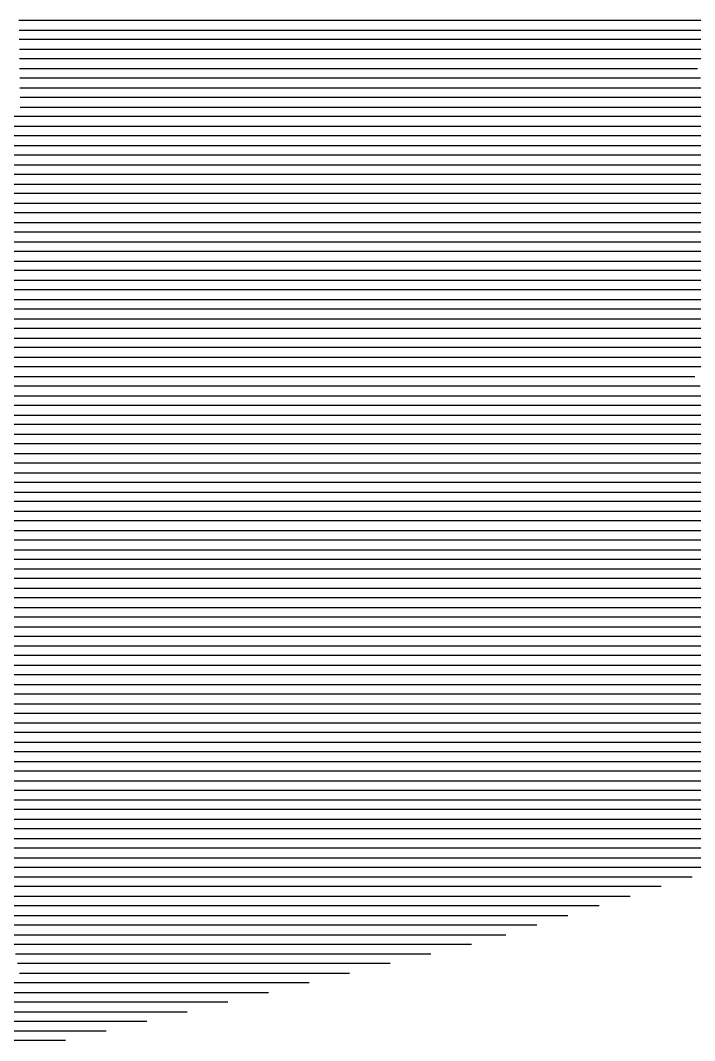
# Model space of a CAD drawing. Header units: metres. Extents: x -6.9 to 6.9, y -7 to 7.
# Drawn here: x 1.325 to 2.026, y -6.854 to -5.794 of the extents above; entities that cross this region are included whole.
import ezdxf

# ---------------------------------------------------------------- set-up
doc = ezdxf.new("R2010")
doc.units = ezdxf.units.M

msp = doc.modelspace()

# ---------------------------------------------------------------- linework, layer by layer
for p, q in [((1.558309, -5.793531, 0.295342), (1.323931, -5.793531, 0.265261)), ((1.825724, -5.793531, 0.330027), (1.558309, -5.793531, 0.295342)), ((2.013901, -5.793531, 0.35391), (1.825724, -5.793531, 0.330027)), ((2.326803, -5.793531, 0.394947), (2.013901, -5.793531, 0.35391)), ((1.32409, -5.803531, 0.26565), (1.560931, -5.803531, 0.296047)), ((1.560931, -5.803531, 0.296047), (1.831157, -5.803531, 0.331097)), ((1.831157, -5.803531, 0.331097), (2.017023, -5.803531, 0.354686)), ((2.017023, -5.803531, 0.354686), (2.332842, -5.803531, 0.396106)), ((1.563553, -5.813531, 0.296752), (1.324248, -5.813531, 0.266039)), ((1.83659, -5.813531, 0.332166), (1.563553, -5.813531, 0.296752)), ((2.020146, -5.813531, 0.355463), (1.83659, -5.813531, 0.332166)), ((2.33888, -5.813531, 0.397265), (2.020146, -5.813531, 0.355463)), ((1.324406, -5.823531, 0.266427), (1.566174, -5.823531, 0.297457)), ((1.566174, -5.823531, 0.297457), (1.842023, -5.823531, 0.333236)), ((1.842023, -5.823531, 0.333236), (2.023268, -5.823531, 0.356239)), ((2.023268, -5.823531, 0.356239), (2.344919, -5.823531, 0.398423)), ((1.568796, -5.833531, 0.298162), (1.324564, -5.833531, 0.266816)), ((1.847456, -5.833531, 0.334306), (1.568796, -5.833531, 0.298162)), ((2.02639, -5.833531, 0.357016), (1.847456, -5.833531, 0.334306)), ((2.350958, -5.833531, 0.399582), (2.02639, -5.833531, 0.357016)), ((1.324722, -5.843531, 0.267205), (1.571418, -5.843531, 0.298867)), ((1.571418, -5.843531, 0.298867), (1.852888, -5.843531, 0.335375)), ((1.852888, -5.843531, 0.335375), (2.029512, -5.843531, 0.357792)), ((1.57404, -5.853531, 0.299572), (1.32488, -5.853531, 0.267594)), ((1.858321, -5.853531, 0.336445), (1.57404, -5.853531, 0.299572)), ((2.032635, -5.853531, 0.358568), (1.858321, -5.853531, 0.336445)), ((1.325038, -5.863531, 0.267983), (1.576662, -5.863531, 0.300277)), ((1.576662, -5.863531, 0.300277), (1.863754, -5.863531, 0.337514)), ((1.863754, -5.863531, 0.337514), (2.035757, -5.863531, 0.359345)), ((1.579284, -5.873531, 0.300982), (1.325196, -5.873531, 0.268372)), ((1.869187, -5.873531, 0.338584), (1.579284, -5.873531, 0.300982)), ((2.038879, -5.873531, 0.360121), (1.869187, -5.873531, 0.338584)), ((1.325513, -5.893531, 0.269149), (1.137038, -5.893531, 0.245557)), ((1.325355, -5.883531, 0.268761), (1.581906, -5.883531, 0.301687)), ((1.584528, -5.893531, 0.302392), (1.325513, -5.893531, 0.269149)), ((1.581906, -5.883531, 0.301687), (1.87462, -5.883531, 0.339654)), ((1.880053, -5.893531, 0.340723), (1.584528, -5.893531, 0.302392)), ((1.87462, -5.883531, 0.339654), (2.042002, -5.883531, 0.360898)), ((2.045124, -5.893531, 0.361674), (1.880053, -5.893531, 0.340723)), ((1.139145, -5.903531, 0.24619), (1.325671, -5.903531, 0.269538)), ((1.325671, -5.903531, 0.269538), (1.587149, -5.903531, 0.303097)), ((1.587149, -5.903531, 0.303097), (1.885486, -5.903531, 0.341793)), ((1.885486, -5.903531, 0.341793), (2.048246, -5.903531, 0.36245)), ((1.325829, -5.913531, 0.269927), (1.141251, -5.913531, 0.246823)), ((1.589771, -5.913531, 0.303802), (1.325829, -5.913531, 0.269927)), ((1.890919, -5.913531, 0.342863), (1.589771, -5.913531, 0.303802)), ((2.051368, -5.913531, 0.363227), (1.890919, -5.913531, 0.342863)), ((1.143357, -5.923531, 0.247455), (1.325987, -5.923531, 0.270316)), ((1.325987, -5.923531, 0.270316), (1.592393, -5.923531, 0.304507)), ((1.592393, -5.923531, 0.304507), (1.896352, -5.923531, 0.343932)), ((1.896352, -5.923531, 0.343932), (2.054491, -5.923531, 0.364003)), ((1.326145, -5.933531, 0.270705), (1.145463, -5.933531, 0.248088)), ((1.595015, -5.933531, 0.305212), (1.326145, -5.933531, 0.270705)), ((1.901785, -5.933531, 0.345002), (1.595015, -5.933531, 0.305212)), ((2.057613, -5.933531, 0.36478), (1.901785, -5.933531, 0.345002)), ((1.147569, -5.943531, 0.248721), (1.326303, -5.943531, 0.271094)), ((1.326303, -5.943531, 0.271094), (1.597637, -5.943531, 0.305918)), ((1.597637, -5.943531, 0.305918), (1.907218, -5.943531, 0.346072)), ((1.907218, -5.943531, 0.346072), (2.060735, -5.943531, 0.365556)), ((1.326461, -5.953531, 0.271482), (1.149676, -5.953531, 0.249353)), ((1.600259, -5.953531, 0.306623), (1.326461, -5.953531, 0.271482)), ((1.91265, -5.953531, 0.347141), (1.600259, -5.953531, 0.306623)), ((2.063858, -5.953531, 0.366332), (1.91265, -5.953531, 0.347141)), ((1.151782, -5.963531, 0.249986), (1.32662, -5.963531, 0.271871)), ((1.32662, -5.963531, 0.271871), (1.602881, -5.963531, 0.307328)), ((1.602881, -5.963531, 0.307328), (1.918083, -5.963531, 0.348211)), ((1.918083, -5.963531, 0.348211), (2.06698, -5.963531, 0.367109)), ((1.326778, -5.973531, 0.27226), (1.153888, -5.973531, 0.250619)), ((1.605503, -5.973531, 0.308033), (1.326778, -5.973531, 0.27226)), ((1.923516, -5.973531, 0.349281), (1.605503, -5.973531, 0.308033)), ((2.070102, -5.973531, 0.367885), (1.923516, -5.973531, 0.349281)), ((1.155994, -5.983531, 0.251251), (1.326936, -5.983531, 0.272649)), ((1.326936, -5.983531, 0.272649), (1.608124, -5.983531, 0.308738)), ((1.608124, -5.983531, 0.308738), (1.928949, -5.983531, 0.35035)), ((1.928949, -5.983531, 0.35035), (2.073224, -5.983531, 0.368661)), ((1.327094, -5.993531, 0.273038), (1.1581, -5.993531, 0.251884)), ((1.610746, -5.993531, 0.309443), (1.327094, -5.993531, 0.273038)), ((1.934382, -5.993531, 0.35142), (1.610746, -5.993531, 0.309443)), ((2.076347, -5.993531, 0.369438), (1.934382, -5.993531, 0.35142)), ((1.160206, -6.003531, 0.252517), (1.327252, -6.003531, 0.273427)), ((1.327252, -6.003531, 0.273427), (1.613368, -6.003531, 0.310148)), ((1.613368, -6.003531, 0.310148), (1.939815, -6.003531, 0.35249)), ((1.939815, -6.003531, 0.35249), (2.079469, -6.003531, 0.370214)), ((1.32741, -6.013531, 0.273815), (1.162313, -6.013531, 0.253149)), ((1.61599, -6.013531, 0.310853), (1.32741, -6.013531, 0.273815)), ((1.945248, -6.013531, 0.353559), (1.61599, -6.013531, 0.310853)), ((2.082591, -6.013531, 0.370991), (1.945248, -6.013531, 0.353559)), ((1.164419, -6.023531, 0.253782), (1.327568, -6.023531, 0.274204)), ((1.327568, -6.023531, 0.274204), (1.618612, -6.023531, 0.311558)), ((1.618612, -6.023531, 0.311558), (1.950681, -6.023531, 0.354629)), ((1.950681, -6.023531, 0.354629), (2.085713, -6.023531, 0.371767)), ((1.327726, -6.033531, 0.274593), (1.166525, -6.033531, 0.254415)), ((1.621234, -6.033531, 0.312263), (1.327726, -6.033531, 0.274593)), ((1.956114, -6.033531, 0.355699), (1.621234, -6.033531, 0.312263)), ((2.088836, -6.033531, 0.372543), (1.956114, -6.033531, 0.355699)), ((1.168631, -6.043531, 0.255048), (1.327884, -6.043531, 0.274982)), ((1.327884, -6.043531, 0.274982), (1.623856, -6.043531, 0.312968)), ((1.623856, -6.043531, 0.312968), (1.961547, -6.043531, 0.356768)), ((1.961547, -6.043531, 0.356768), (2.091958, -6.043531, 0.37332)), ((1.328043, -6.053531, 0.275371), (1.170737, -6.053531, 0.25568)), ((1.626477, -6.053531, 0.313673), (1.328043, -6.053531, 0.275371)), ((1.96698, -6.053531, 0.357838), (1.626477, -6.053531, 0.313673)), ((2.09508, -6.053531, 0.374096), (1.96698, -6.053531, 0.357838)), ((1.172844, -6.063531, 0.256313), (1.328201, -6.063531, 0.27576)), ((1.328359, -6.073531, 0.276149), (1.17495, -6.073531, 0.256946)), ((1.328201, -6.063531, 0.27576), (1.629099, -6.063531, 0.314378)), ((1.631721, -6.073531, 0.315083), (1.328359, -6.073531, 0.276149)), ((1.629099, -6.063531, 0.314378), (1.972412, -6.063531, 0.358908)), ((1.977845, -6.073531, 0.359977), (1.631721, -6.073531, 0.315083)), ((1.972412, -6.063531, 0.358908), (2.098203, -6.063531, 0.374873)), ((2.101325, -6.073531, 0.375649), (1.977845, -6.073531, 0.359977)), ((1.177056, -6.083531, 0.257578), (1.328517, -6.083531, 0.276537)), ((1.328517, -6.083531, 0.276537), (1.634343, -6.083531, 0.315788)), ((1.634343, -6.083531, 0.315788), (1.983278, -6.083531, 0.361047)), ((1.983278, -6.083531, 0.361047), (2.104447, -6.083531, 0.376425)), ((1.328675, -6.093531, 0.276926), (1.179162, -6.093531, 0.258211)), ((1.636965, -6.093531, 0.316493), (1.328675, -6.093531, 0.276926)), ((1.988711, -6.093531, 0.362117), (1.636965, -6.093531, 0.316493)), ((2.107569, -6.093531, 0.377202), (1.988711, -6.093531, 0.362117)), ((1.181268, -6.103531, 0.258844), (1.328833, -6.103531, 0.277315)), ((1.328833, -6.103531, 0.277315), (1.639587, -6.103531, 0.317198)), ((1.639587, -6.103531, 0.317198), (1.994144, -6.103531, 0.363186)), ((1.994144, -6.103531, 0.363186), (2.110692, -6.103531, 0.377978)), ((1.328991, -6.113531, 0.277704), (1.183374, -6.113531, 0.259476)), ((1.642209, -6.113531, 0.317903), (1.328991, -6.113531, 0.277704)), ((1.999577, -6.113531, 0.364256), (1.642209, -6.113531, 0.317903)), ((2.113814, -6.113531, 0.378755), (1.999577, -6.113531, 0.364256)), ((1.185481, -6.123531, 0.260109), (1.329149, -6.123531, 0.278093)), ((1.329149, -6.123531, 0.278093), (1.644831, -6.123531, 0.318608)), ((1.644831, -6.123531, 0.318608), (2.00501, -6.123531, 0.365326)), ((2.00501, -6.123531, 0.365326), (2.116936, -6.123531, 0.379531)), ((1.329308, -6.133531, 0.278482), (1.187587, -6.133531, 0.260742)), ((1.647452, -6.133531, 0.319314), (1.329308, -6.133531, 0.278482)), ((2.010443, -6.133531, 0.366395), (1.647452, -6.133531, 0.319314)), ((2.120059, -6.133531, 0.380307), (2.010443, -6.133531, 0.366395)), ((1.189693, -6.143531, 0.261374), (1.329466, -6.143531, 0.27887)), ((1.329466, -6.143531, 0.27887), (1.650074, -6.143531, 0.320019)), ((1.650074, -6.143531, 0.320019), (2.015876, -6.143531, 0.367465)), ((2.015876, -6.143531, 0.367465), (2.123181, -6.143531, 0.381084)), ((1.329624, -6.153531, 0.279259), (1.191799, -6.153531, 0.262007)), ((1.652696, -6.153531, 0.320724), (1.329624, -6.153531, 0.279259)), ((2.021309, -6.153531, 0.368535), (1.652696, -6.153531, 0.320724)), ((2.126303, -6.153531, 0.38186), (2.021309, -6.153531, 0.368535)), ((1.193905, -6.163531, 0.26264), (1.329782, -6.163531, 0.279648)), ((1.329782, -6.163531, 0.279648), (1.655318, -6.163531, 0.321429)), ((1.655318, -6.163531, 0.321429), (2.026742, -6.163531, 0.369604)), ((1.32994, -6.173531, 0.280037), (1.196012, -6.173531, 0.263273)), ((1.65794, -6.173531, 0.322134), (1.32994, -6.173531, 0.280037)), ((2.032174, -6.173531, 0.370674), (1.65794, -6.173531, 0.322134)), ((1.198118, -6.183531, 0.263905), (1.330098, -6.183531, 0.280426)), ((1.330098, -6.183531, 0.280426), (1.660562, -6.183531, 0.322839)), ((1.660562, -6.183531, 0.322839), (2.037607, -6.183531, 0.371744)), ((1.330256, -6.193531, 0.280815), (1.200224, -6.193531, 0.264538)), ((1.663184, -6.193531, 0.323544), (1.330256, -6.193531, 0.280815)), ((2.04304, -6.193531, 0.372813), (1.663184, -6.193531, 0.323544)), ((1.20233, -6.203531, 0.265171), (1.330414, -6.203531, 0.281204)), ((1.330414, -6.203531, 0.281204), (1.665806, -6.203531, 0.324249)), ((1.665806, -6.203531, 0.324249), (2.048473, -6.203531, 0.373883)), ((1.330573, -6.213531, 0.281592), (1.204436, -6.213531, 0.265803)), ((1.668427, -6.213531, 0.324954), (1.330573, -6.213531, 0.281592)), ((2.053906, -6.213531, 0.374952), (1.668427, -6.213531, 0.324954)), ((1.206543, -6.223531, 0.266436), (1.330731, -6.223531, 0.281981)), ((1.330731, -6.223531, 0.281981), (1.671049, -6.223531, 0.325659)), ((1.671049, -6.223531, 0.325659), (2.059339, -6.223531, 0.376022)), ((1.330889, -6.233531, 0.28237), (1.208649, -6.233531, 0.267069)), ((1.673671, -6.233531, 0.326364), (1.330889, -6.233531, 0.28237)), ((2.064772, -6.233531, 0.377092), (1.673671, -6.233531, 0.326364)), ((1.210755, -6.243531, 0.267701), (1.331047, -6.243531, 0.282759)), ((1.331205, -6.253531, 0.283148), (1.212861, -6.253531, 0.268334)), ((1.331047, -6.243531, 0.282759), (1.676293, -6.243531, 0.327069)), ((1.678915, -6.253531, 0.327774), (1.331205, -6.253531, 0.283148)), ((1.676293, -6.243531, 0.327069), (2.070205, -6.243531, 0.378161)), ((2.075638, -6.253531, 0.379231), (1.678915, -6.253531, 0.327774)), ((1.214967, -6.263531, 0.268967), (1.331363, -6.263531, 0.283537)), ((1.331363, -6.263531, 0.283537), (1.681537, -6.263531, 0.328479)), ((1.681537, -6.263531, 0.328479), (2.081071, -6.263531, 0.380301)), ((1.331521, -6.273531, 0.283925), (1.217073, -6.273531, 0.269599)), ((1.684159, -6.273531, 0.329184), (1.331521, -6.273531, 0.283925)), ((2.086504, -6.273531, 0.38137), (1.684159, -6.273531, 0.329184)), ((1.21918, -6.283531, 0.270232), (1.331679, -6.283531, 0.284314)), ((1.331679, -6.283531, 0.284314), (1.686781, -6.283531, 0.329889)), ((1.686781, -6.283531, 0.329889), (2.091936, -6.283531, 0.38244)), ((1.331837, -6.293531, 0.284703), (1.221286, -6.293531, 0.270865)), ((1.689402, -6.293531, 0.330594), (1.331837, -6.293531, 0.284703)), ((2.097369, -6.293531, 0.38351), (1.689402, -6.293531, 0.330594)), ((1.223392, -6.303531, 0.271498), (1.331996, -6.303531, 0.285092)), ((1.331996, -6.303531, 0.285092), (1.692024, -6.303531, 0.331299)), ((1.692024, -6.303531, 0.331299), (2.102802, -6.303531, 0.384579)), ((1.332154, -6.313531, 0.285481), (1.225498, -6.313531, 0.27213)), ((1.694646, -6.313531, 0.332004), (1.332154, -6.313531, 0.285481)), ((2.108235, -6.313531, 0.385649), (1.694646, -6.313531, 0.332004)), ((1.227604, -6.323531, 0.272763), (1.332312, -6.323531, 0.28587)), ((1.332312, -6.323531, 0.28587), (1.697268, -6.323531, 0.332709)), ((1.697268, -6.323531, 0.332709), (2.113668, -6.323531, 0.386719)), ((1.33247, -6.333531, 0.286259), (1.229711, -6.333531, 0.273396)), ((1.69989, -6.333531, 0.333415), (1.33247, -6.333531, 0.286259)), ((2.119101, -6.333531, 0.387788), (1.69989, -6.333531, 0.333415)), ((1.231817, -6.343531, 0.274028), (1.332628, -6.343531, 0.286647)), ((1.332628, -6.343531, 0.286647), (1.702512, -6.343531, 0.33412)), ((1.702512, -6.343531, 0.33412), (2.124534, -6.343531, 0.388858)), ((1.332786, -6.353531, 0.287036), (1.233923, -6.353531, 0.274661)), ((1.705134, -6.353531, 0.334825), (1.332786, -6.353531, 0.287036)), ((2.129967, -6.353531, 0.389928), (1.705134, -6.353531, 0.334825)), ((1.236029, -6.363531, 0.275294), (1.332944, -6.363531, 0.287425)), ((1.332944, -6.363531, 0.287425), (1.707755, -6.363531, 0.33553)), ((1.707755, -6.363531, 0.33553), (2.1354, -6.363531, 0.390997)), ((1.333102, -6.373531, 0.287814), (1.238135, -6.373531, 0.275926)), ((1.710377, -6.373531, 0.336235), (1.333102, -6.373531, 0.287814)), ((2.140833, -6.373531, 0.392067), (1.710377, -6.373531, 0.336235)), ((1.240241, -6.383531, 0.276559), (1.333261, -6.383531, 0.288203)), ((1.333261, -6.383531, 0.288203), (1.712999, -6.383531, 0.33694)), ((1.712999, -6.383531, 0.33694), (2.146266, -6.383531, 0.393137)), ((1.333419, -6.393531, 0.288592), (1.242348, -6.393531, 0.277192)), ((1.715621, -6.393531, 0.337645), (1.333419, -6.393531, 0.288592)), ((2.151699, -6.393531, 0.394206), (1.715621, -6.393531, 0.337645)), ((1.244454, -6.403531, 0.277824), (1.333577, -6.403531, 0.28898)), ((1.333577, -6.403531, 0.28898), (1.718243, -6.403531, 0.33835)), ((1.718243, -6.403531, 0.33835), (2.157131, -6.403531, 0.395276)), ((1.333735, -6.413531, 0.289369), (1.24656, -6.413531, 0.278457)), ((1.248666, -6.423531, 0.27909), (1.333893, -6.423531, 0.289758)), ((1.720865, -6.413531, 0.339055), (1.333735, -6.413531, 0.289369)), ((1.333893, -6.423531, 0.289758), (1.723487, -6.423531, 0.33976)), ((2.162564, -6.413531, 0.396346), (1.720865, -6.413531, 0.339055)), ((1.723487, -6.423531, 0.33976), (2.167997, -6.423531, 0.397415)), ((1.334051, -6.433531, 0.290147), (1.250772, -6.433531, 0.279723)), ((1.726109, -6.433531, 0.340465), (1.334051, -6.433531, 0.290147)), ((2.17343, -6.433531, 0.398485), (1.726109, -6.433531, 0.340465)), ((1.252879, -6.443531, 0.280355), (1.334209, -6.443531, 0.290536)), ((1.334209, -6.443531, 0.290536), (1.72873, -6.443531, 0.34117)), ((1.72873, -6.443531, 0.34117), (2.178863, -6.443531, 0.399555)), ((1.334367, -6.453531, 0.290925), (1.254985, -6.453531, 0.280988)), ((1.731352, -6.453531, 0.341875), (1.334367, -6.453531, 0.290925)), ((2.184296, -6.453531, 0.400624), (1.731352, -6.453531, 0.341875)), ((1.257091, -6.463531, 0.281621), (1.334526, -6.463531, 0.291313)), ((1.334526, -6.463531, 0.291313), (1.733974, -6.463531, 0.34258)), ((1.733974, -6.463531, 0.34258), (2.189729, -6.463531, 0.401694)), ((1.334684, -6.473531, 0.291702), (1.259197, -6.473531, 0.282253)), ((1.736596, -6.473531, 0.343285), (1.334684, -6.473531, 0.291702)), ((2.195162, -6.473531, 0.402764), (1.736596, -6.473531, 0.343285)), ((1.261303, -6.483531, 0.282886), (1.334842, -6.483531, 0.292091)), ((1.334842, -6.483531, 0.292091), (1.739218, -6.483531, 0.34399)), ((1.739218, -6.483531, 0.34399), (2.200595, -6.483531, 0.403833)), ((1.335, -6.493531, 0.29248), (1.263409, -6.493531, 0.283519)), ((1.74184, -6.493531, 0.344695), (1.335, -6.493531, 0.29248)), ((2.206028, -6.493531, 0.404903), (1.74184, -6.493531, 0.344695)), ((1.265516, -6.503531, 0.284151), (1.335158, -6.503531, 0.292869)), ((1.335158, -6.503531, 0.292869), (1.744462, -6.503531, 0.3454)), ((1.744462, -6.503531, 0.3454), (2.211461, -6.503531, 0.405973)), ((1.335316, -6.513531, 0.293258), (1.267622, -6.513531, 0.284784)), ((1.747084, -6.513531, 0.346105), (1.335316, -6.513531, 0.293258)), ((2.216893, -6.513531, 0.407042), (1.747084, -6.513531, 0.346105)), ((1.269728, -6.523531, 0.285417), (1.335474, -6.523531, 0.293647)), ((1.335474, -6.523531, 0.293647), (1.749705, -6.523531, 0.34681)), ((1.749705, -6.523531, 0.34681), (2.222326, -6.523531, 0.408112)), ((1.335632, -6.533531, 0.294035), (1.271834, -6.533531, 0.286049)), ((1.752327, -6.533531, 0.347516), (1.335632, -6.533531, 0.294035)), ((2.227759, -6.533531, 0.409182), (1.752327, -6.533531, 0.347516)), ((1.27394, -6.543531, 0.286682), (1.335791, -6.543531, 0.294424)), ((1.335791, -6.543531, 0.294424), (1.754949, -6.543531, 0.348221)), ((1.754949, -6.543531, 0.348221), (2.233192, -6.543531, 0.410251)), ((1.335949, -6.553531, 0.294813), (1.276047, -6.553531, 0.287315)), ((1.757571, -6.553531, 0.348926), (1.335949, -6.553531, 0.294813)), ((2.238625, -6.553531, 0.411321), (1.757571, -6.553531, 0.348926)), ((1.278153, -6.563531, 0.287948), (1.336107, -6.563531, 0.295202)), ((1.336107, -6.563531, 0.295202), (1.760193, -6.563531, 0.349631)), ((1.760193, -6.563531, 0.349631), (2.244058, -6.563531, 0.41239)), ((1.336265, -6.573531, 0.295591), (1.280259, -6.573531, 0.28858)), ((1.762815, -6.573531, 0.350336), (1.336265, -6.573531, 0.295591)), ((2.249491, -6.573531, 0.41346), (1.762815, -6.573531, 0.350336)), ((1.282365, -6.583531, 0.289213), (1.336423, -6.583531, 0.29598)), ((1.336423, -6.583531, 0.29598), (1.765437, -6.583531, 0.351041)), ((1.765437, -6.583531, 0.351041), (2.254924, -6.583531, 0.41453)), ((1.336581, -6.593531, 0.296368), (1.284471, -6.593531, 0.289846)), ((1.286578, -6.603531, 0.290478), (1.336739, -6.603531, 0.296757)), ((1.768059, -6.593531, 0.351746), (1.336581, -6.593531, 0.296368)), ((1.336739, -6.603531, 0.296757), (1.77068, -6.603531, 0.352451)), ((2.260357, -6.593531, 0.415599), (1.768059, -6.593531, 0.351746)), ((1.77068, -6.603531, 0.352451), (2.26579, -6.603531, 0.416669)), ((1.336897, -6.613531, 0.297146), (1.288684, -6.613531, 0.291111)), ((1.773302, -6.613531, 0.353156), (1.336897, -6.613531, 0.297146)), ((2.250081, -6.613531, 0.414997), (1.773302, -6.613531, 0.353156)), ((1.29079, -6.623531, 0.291744), (1.337055, -6.623531, 0.297535)), ((1.337055, -6.623531, 0.297535), (1.775924, -6.623531, 0.353861)), ((1.775924, -6.623531, 0.353861), (2.217774, -6.623531, 0.411171)), ((1.337214, -6.633531, 0.297924), (1.292896, -6.633531, 0.292376)), ((1.778546, -6.633531, 0.354566), (1.337214, -6.633531, 0.297924)), ((2.185468, -6.633531, 0.407346), (1.778546, -6.633531, 0.354566)), ((1.295002, -6.643531, 0.293009), (1.337372, -6.643531, 0.298313)), ((1.337372, -6.643531, 0.298313), (1.781168, -6.643531, 0.355271)), ((1.781168, -6.643531, 0.355271), (2.153162, -6.643531, 0.403521)), ((1.33753, -6.653531, 0.298702), (1.297108, -6.653531, 0.293642)), ((1.78379, -6.653531, 0.355976), (1.33753, -6.653531, 0.298702)), ((2.120856, -6.653531, 0.399695), (1.78379, -6.653531, 0.355976)), ((1.299215, -6.663531, 0.294274), (1.337688, -6.663531, 0.29909)), ((1.337688, -6.663531, 0.29909), (1.786412, -6.663531, 0.356681)), ((1.786412, -6.663531, 0.356681), (2.08855, -6.663531, 0.39587)), ((1.337846, -6.673531, 0.299479), (1.301321, -6.673531, 0.294907)), ((1.789033, -6.673531, 0.357386), (1.337846, -6.673531, 0.299479)), ((2.056244, -6.673531, 0.392045), (1.789033, -6.673531, 0.357386)), ((1.303427, -6.683531, 0.29554), (1.338004, -6.683531, 0.299868)), ((1.338004, -6.683531, 0.299868), (1.791655, -6.683531, 0.358091)), ((1.791655, -6.683531, 0.358091), (2.023937, -6.683531, 0.388219)), ((1.338162, -6.693531, 0.300257), (1.305533, -6.693531, 0.296173)), ((1.794277, -6.693531, 0.358796), (1.338162, -6.693531, 0.300257)), ((1.991631, -6.693531, 0.384394), (1.794277, -6.693531, 0.358796)), ((1.307639, -6.703531, 0.296805), (1.33832, -6.703531, 0.300646)), ((1.33832, -6.703531, 0.300646), (1.796899, -6.703531, 0.359501)), ((1.796899, -6.703531, 0.359501), (1.959325, -6.703531, 0.380569)), ((1.338479, -6.713531, 0.301035), (1.309746, -6.713531, 0.297438)), ((1.799521, -6.713531, 0.360206), (1.338479, -6.713531, 0.301035)), ((1.927019, -6.713531, 0.376744), (1.799521, -6.713531, 0.360206)), ((1.311852, -6.723531, 0.298071), (1.338637, -6.723531, 0.301423)), ((1.338637, -6.723531, 0.301423), (1.802143, -6.723531, 0.360911)), ((1.802143, -6.723531, 0.360911), (1.894713, -6.723531, 0.372918)), ((1.338795, -6.733531, 0.301812), (1.313958, -6.733531, 0.298703)), ((1.804765, -6.733531, 0.361617), (1.338795, -6.733531, 0.301812)), ((1.862406, -6.733531, 0.369093), (1.804765, -6.733531, 0.361617)), ((1.316064, -6.743531, 0.299336), (1.338953, -6.743531, 0.302201)), ((1.338953, -6.743531, 0.302201), (1.807387, -6.743531, 0.362322)), ((1.807387, -6.743531, 0.362322), (1.8301, -6.743531, 0.365268)), ((1.339111, -6.753531, 0.30259), (1.31817, -6.753531, 0.299969)), ((1.794338, -6.753531, 0.361015), (1.339111, -6.753531, 0.30259)), ((1.320276, -6.763531, 0.300601), (1.339269, -6.763531, 0.302979)), ((1.339269, -6.763531, 0.302979), (1.752147, -6.763531, 0.355969)), ((1.339427, -6.773531, 0.303368), (1.322383, -6.773531, 0.301234)), ((1.324489, -6.783531, 0.301867), (1.339585, -6.783531, 0.303756)), ((1.709957, -6.773531, 0.350923), (1.339427, -6.773531, 0.303368)), ((1.339585, -6.783531, 0.303756), (1.667767, -6.783531, 0.345876)), ((1.326595, -6.793531, 0.302499), (0.823379, -6.793531, 0.238749)), ((1.339744, -6.793531, 0.304145), (1.326595, -6.793531, 0.302499)), ((1.625576, -6.793531, 0.34083), (1.339744, -6.793531, 0.304145)), ((0.822783, -6.803531, 0.239039), (1.328701, -6.803531, 0.303132)), ((1.328701, -6.803531, 0.303132), (1.339902, -6.803531, 0.304534)), ((1.339902, -6.803531, 0.304534), (1.583386, -6.803531, 0.335784)), ((1.330807, -6.813531, 0.303765), (0.822187, -6.813531, 0.23933)), ((1.34006, -6.813531, 0.304923), (1.330807, -6.813531, 0.303765)), ((1.541196, -6.813531, 0.330738), (1.34006, -6.813531, 0.304923)), ((0.821591, -6.823531, 0.23962), (1.332914, -6.823531, 0.304398)), ((1.332914, -6.823531, 0.304398), (1.340218, -6.823531, 0.305312)), ((1.340218, -6.823531, 0.305312), (1.499005, -6.823531, 0.325691)), ((1.33502, -6.833531, 0.30503), (0.820995, -6.833531, 0.23991)), ((1.340376, -6.833531, 0.305701), (1.33502, -6.833531, 0.30503)), ((1.456815, -6.833531, 0.320645), (1.340376, -6.833531, 0.305701)), ((0.820399, -6.843531, 0.240201), (1.337126, -6.843531, 0.305663)), ((1.337126, -6.843531, 0.305663), (1.340534, -6.843531, 0.30609)), ((1.340534, -6.843531, 0.30609), (1.414625, -6.843531, 0.315599)), ((1.339232, -6.853531, 0.306296), (0.819803, -6.853531, 0.240491)), ((1.340692, -6.853531, 0.306478), (1.339232, -6.853531, 0.306296)), ((1.372434, -6.853531, 0.310552), (1.340692, -6.853531, 0.306478))]:
    msp.add_line(p, q)

doc.saveas('drawing.dxf')
